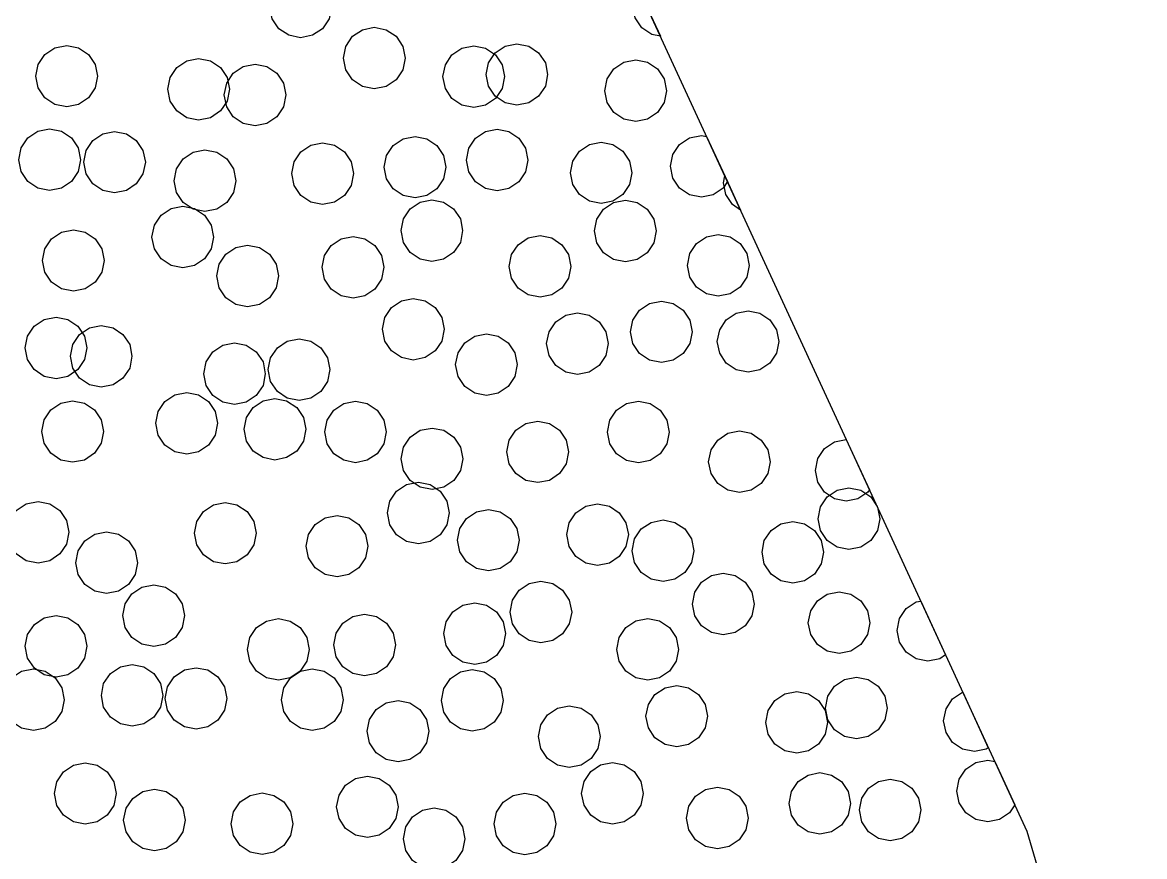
# Model space of a CAD drawing. Header units: millimetres. Extents: x 2 to 154, y 0 to 88.
# Drawn here: x 139.67 to 154.25, y 13.25 to 24.08 of the extents above; entities that cross this region are included whole.
import ezdxf

# ---------------------------------------------------------------- set-up
doc = ezdxf.new("R2010")
doc.units = ezdxf.units.MM
doc.layers.add('BORDER', color=3, linetype='Continuous')

msp = doc.modelspace()

# ---------------------------------------------------------------- linework, layer by layer
for points in [[(143.655, 24.133), (143.569, 24.003), (143.439, 23.917), (143.286, 23.886), (143.133, 23.917), (143.003, 24.003), (142.916, 24.133), (142.886, 24.286), (142.916, 24.439), (143.003, 24.569), (143.133, 24.656), (143.286, 24.686), (143.439, 24.656), (143.569, 24.569), (143.655, 24.439), (143.686, 24.286), (143.655, 24.133)], [(147.959, 23.906), (147.846, 23.928), (147.716, 24.015), (147.63, 24.145), (147.599, 24.298), (147.63, 24.451), (147.676, 24.521), (147.959, 23.906)], [(144.612, 23.468), (144.526, 23.338), (144.396, 23.251), (144.243, 23.221), (144.09, 23.251), (143.96, 23.338), (143.873, 23.468), (143.843, 23.621), (143.873, 23.774), (143.96, 23.904), (144.09, 23.99), (144.243, 24.021), (144.396, 23.99), (144.526, 23.904), (144.612, 23.774), (144.643, 23.621), (144.612, 23.468)], [(140.618, 23.233), (140.531, 23.103), (140.402, 23.017), (140.249, 22.986), (140.096, 23.017), (139.966, 23.103), (139.879, 23.233), (139.849, 23.386), (139.879, 23.539), (139.966, 23.669), (140.096, 23.756), (140.249, 23.786), (140.402, 23.756), (140.531, 23.669), (140.618, 23.539), (140.649, 23.386), (140.618, 23.233)], [(145.905, 23.227), (145.818, 23.098), (145.688, 23.011), (145.535, 22.98), (145.382, 23.011), (145.252, 23.098), (145.166, 23.227), (145.135, 23.38), (145.166, 23.533), (145.252, 23.663), (145.382, 23.75), (145.535, 23.78), (145.688, 23.75), (145.818, 23.663), (145.905, 23.533), (145.935, 23.38), (145.905, 23.227)], [(146.465, 23.255), (146.378, 23.126), (146.249, 23.039), (146.095, 23.008), (145.942, 23.039), (145.813, 23.126), (145.726, 23.255), (145.695, 23.408), (145.726, 23.561), (145.813, 23.691), (145.942, 23.778), (146.095, 23.808), (146.249, 23.778), (146.378, 23.691), (146.465, 23.561), (146.495, 23.408), (146.465, 23.255)], [(142.332, 23.063), (142.245, 22.934), (142.115, 22.847), (141.962, 22.816), (141.809, 22.847), (141.679, 22.934), (141.592, 23.063), (141.562, 23.216), (141.592, 23.37), (141.679, 23.499), (141.809, 23.586), (141.962, 23.616), (142.115, 23.586), (142.245, 23.499), (142.332, 23.37), (142.362, 23.216), (142.332, 23.063)], [(143.065, 22.989), (142.978, 22.859), (142.848, 22.772), (142.695, 22.742), (142.542, 22.772), (142.412, 22.859), (142.326, 22.989), (142.295, 23.142), (142.326, 23.295), (142.412, 23.424), (142.542, 23.511), (142.695, 23.542), (142.848, 23.511), (142.978, 23.424), (143.065, 23.295), (143.095, 23.142), (143.065, 22.989)], [(148.007, 23.045), (147.92, 22.915), (147.791, 22.828), (147.638, 22.798), (147.484, 22.828), (147.355, 22.915), (147.268, 23.045), (147.238, 23.198), (147.268, 23.351), (147.355, 23.481), (147.484, 23.567), (147.638, 23.598), (147.791, 23.567), (147.92, 23.481), (148.007, 23.351), (148.038, 23.198), (148.007, 23.045)], [(140.396, 22.148), (140.309, 22.019), (140.18, 21.932), (140.026, 21.901), (139.873, 21.932), (139.744, 22.019), (139.657, 22.148), (139.626, 22.301), (139.657, 22.455), (139.744, 22.584), (139.873, 22.671), (140.026, 22.701), (140.18, 22.671), (140.309, 22.584), (140.396, 22.455), (140.426, 22.301), (140.396, 22.148)], [(141.239, 22.116), (141.152, 21.986), (141.023, 21.9), (140.87, 21.869), (140.717, 21.9), (140.587, 21.986), (140.5, 22.116), (140.47, 22.269), (140.5, 22.422), (140.587, 22.552), (140.717, 22.639), (140.87, 22.669), (141.023, 22.639), (141.152, 22.552), (141.239, 22.422), (141.27, 22.269), (141.239, 22.116)], [(145.143, 22.051), (145.056, 21.921), (144.926, 21.834), (144.773, 21.804), (144.62, 21.834), (144.49, 21.921), (144.403, 22.051), (144.373, 22.204), (144.403, 22.357), (144.49, 22.487), (144.62, 22.574), (144.773, 22.604), (144.926, 22.574), (145.056, 22.487), (145.143, 22.357), (145.173, 22.204), (145.143, 22.051)], [(146.209, 22.143), (146.122, 22.013), (145.992, 21.927), (145.839, 21.896), (145.686, 21.927), (145.556, 22.013), (145.47, 22.143), (145.439, 22.296), (145.47, 22.449), (145.556, 22.579), (145.686, 22.666), (145.839, 22.696), (145.992, 22.666), (146.122, 22.579), (146.209, 22.449), (146.239, 22.296), (146.209, 22.143)], [(148.83, 22.016), (148.774, 21.932), (148.644, 21.845), (148.491, 21.815), (148.338, 21.845), (148.208, 21.932), (148.121, 22.062), (148.091, 22.215), (148.121, 22.368), (148.208, 22.498), (148.338, 22.584), (148.491, 22.615), (148.56, 22.601), (148.83, 22.016)], [(143.942, 21.966), (143.855, 21.837), (143.725, 21.75), (143.572, 21.72), (143.419, 21.75), (143.29, 21.837), (143.203, 21.966), (143.172, 22.12), (143.203, 22.273), (143.29, 22.402), (143.419, 22.489), (143.572, 22.52), (143.725, 22.489), (143.855, 22.402), (143.942, 22.273), (143.972, 22.12), (143.942, 21.966)], [(147.56, 21.977), (147.473, 21.847), (147.343, 21.761), (147.19, 21.73), (147.037, 21.761), (146.907, 21.847), (146.821, 21.977), (146.79, 22.13), (146.821, 22.283), (146.907, 22.413), (147.037, 22.5), (147.19, 22.53), (147.343, 22.5), (147.473, 22.413), (147.56, 22.283), (147.59, 22.13), (147.56, 21.977)], [(142.413, 21.875), (142.327, 21.745), (142.197, 21.658), (142.044, 21.628), (141.891, 21.658), (141.761, 21.745), (141.674, 21.875), (141.644, 22.028), (141.674, 22.181), (141.761, 22.311), (141.891, 22.398), (142.044, 22.428), (142.197, 22.398), (142.327, 22.311), (142.413, 22.181), (142.444, 22.028), (142.413, 21.875)], [(149, 21.646), (148.894, 21.717), (148.807, 21.847), (148.777, 22), (148.795, 22.092), (149, 21.646)], [(145.361, 21.227), (145.274, 21.097), (145.144, 21.01), (144.991, 20.98), (144.838, 21.01), (144.709, 21.097), (144.622, 21.227), (144.591, 21.38), (144.622, 21.533), (144.709, 21.663), (144.838, 21.749), (144.991, 21.78), (145.144, 21.749), (145.274, 21.663), (145.361, 21.533), (145.391, 21.38), (145.361, 21.227)], [(147.874, 21.222), (147.787, 21.092), (147.657, 21.005), (147.504, 20.975), (147.351, 21.005), (147.222, 21.092), (147.135, 21.222), (147.104, 21.375), (147.135, 21.528), (147.222, 21.658), (147.351, 21.744), (147.504, 21.775), (147.657, 21.744), (147.787, 21.658), (147.874, 21.528), (147.904, 21.375), (147.874, 21.222)], [(142.126, 21.143), (142.039, 21.014), (141.91, 20.927), (141.756, 20.896), (141.603, 20.927), (141.474, 21.014), (141.387, 21.143), (141.356, 21.296), (141.387, 21.45), (141.474, 21.579), (141.603, 21.666), (141.756, 21.696), (141.91, 21.666), (142.039, 21.579), (142.126, 21.45), (142.156, 21.296), (142.126, 21.143)], [(140.705, 20.838), (140.618, 20.708), (140.488, 20.622), (140.335, 20.591), (140.182, 20.622), (140.052, 20.708), (139.966, 20.838), (139.935, 20.991), (139.966, 21.144), (140.052, 21.274), (140.182, 21.361), (140.335, 21.391), (140.488, 21.361), (140.618, 21.274), (140.705, 21.144), (140.735, 20.991), (140.705, 20.838)], [(144.336, 20.751), (144.249, 20.621), (144.12, 20.534), (143.967, 20.504), (143.814, 20.534), (143.684, 20.621), (143.597, 20.751), (143.567, 20.904), (143.597, 21.057), (143.684, 21.187), (143.814, 21.273), (143.967, 21.304), (144.12, 21.273), (144.249, 21.187), (144.336, 21.057), (144.367, 20.904), (144.336, 20.751)], [(146.766, 20.761), (146.679, 20.632), (146.55, 20.545), (146.396, 20.515), (146.243, 20.545), (146.114, 20.632), (146.027, 20.761), (145.996, 20.915), (146.027, 21.068), (146.114, 21.197), (146.243, 21.284), (146.396, 21.315), (146.55, 21.284), (146.679, 21.197), (146.766, 21.068), (146.796, 20.915), (146.766, 20.761)], [(149.081, 20.775), (148.994, 20.646), (148.864, 20.559), (148.711, 20.528), (148.558, 20.559), (148.428, 20.646), (148.342, 20.775), (148.311, 20.928), (148.342, 21.082), (148.428, 21.211), (148.558, 21.298), (148.711, 21.328), (148.864, 21.298), (148.994, 21.211), (149.081, 21.082), (149.111, 20.928), (149.081, 20.775)], [(142.967, 20.638), (142.88, 20.508), (142.751, 20.421), (142.598, 20.391), (142.445, 20.421), (142.315, 20.508), (142.228, 20.638), (142.198, 20.791), (142.228, 20.944), (142.315, 21.074), (142.445, 21.16), (142.598, 21.191), (142.751, 21.16), (142.88, 21.074), (142.967, 20.944), (142.998, 20.791), (142.967, 20.638)], [(145.119, 19.945), (145.032, 19.816), (144.902, 19.729), (144.749, 19.698), (144.596, 19.729), (144.466, 19.816), (144.379, 19.945), (144.349, 20.098), (144.379, 20.251), (144.466, 20.381), (144.596, 20.468), (144.749, 20.498), (144.902, 20.468), (145.032, 20.381), (145.119, 20.251), (145.149, 20.098), (145.119, 19.945)], [(148.342, 19.911), (148.255, 19.782), (148.125, 19.695), (147.972, 19.665), (147.819, 19.695), (147.689, 19.782), (147.602, 19.911), (147.572, 20.065), (147.602, 20.218), (147.689, 20.347), (147.819, 20.434), (147.972, 20.465), (148.125, 20.434), (148.255, 20.347), (148.342, 20.218), (148.372, 20.065), (148.342, 19.911)], [(147.252, 19.759), (147.165, 19.629), (147.035, 19.542), (146.882, 19.512), (146.729, 19.542), (146.599, 19.629), (146.513, 19.759), (146.482, 19.912), (146.513, 20.065), (146.599, 20.195), (146.729, 20.281), (146.882, 20.312), (147.035, 20.281), (147.165, 20.195), (147.252, 20.065), (147.282, 19.912), (147.252, 19.759)], [(149.468, 19.786), (149.381, 19.656), (149.251, 19.569), (149.098, 19.539), (148.945, 19.569), (148.815, 19.656), (148.729, 19.786), (148.698, 19.939), (148.729, 20.092), (148.815, 20.221), (148.945, 20.308), (149.098, 20.339), (149.251, 20.308), (149.381, 20.221), (149.468, 20.092), (149.498, 19.939), (149.468, 19.786)], [(140.48, 19.703), (140.393, 19.573), (140.263, 19.486), (140.11, 19.456), (139.957, 19.486), (139.827, 19.573), (139.741, 19.703), (139.71, 19.856), (139.741, 20.009), (139.827, 20.139), (139.957, 20.225), (140.11, 20.256), (140.263, 20.225), (140.393, 20.139), (140.48, 20.009), (140.51, 19.856), (140.48, 19.703)], [(141.066, 19.594), (140.979, 19.464), (140.85, 19.377), (140.696, 19.347), (140.543, 19.377), (140.414, 19.464), (140.327, 19.594), (140.296, 19.747), (140.327, 19.9), (140.414, 20.03), (140.543, 20.116), (140.696, 20.147), (140.85, 20.116), (140.979, 20.03), (141.066, 19.9), (141.096, 19.747), (141.066, 19.594)], [(143.636, 19.42), (143.549, 19.29), (143.42, 19.203), (143.266, 19.173), (143.113, 19.203), (142.984, 19.29), (142.897, 19.42), (142.866, 19.573), (142.897, 19.726), (142.984, 19.855), (143.113, 19.942), (143.266, 19.973), (143.42, 19.942), (143.549, 19.855), (143.636, 19.726), (143.666, 19.573), (143.636, 19.42)], [(146.07, 19.486), (145.983, 19.356), (145.853, 19.269), (145.7, 19.239), (145.547, 19.269), (145.417, 19.356), (145.331, 19.486), (145.3, 19.639), (145.331, 19.792), (145.417, 19.922), (145.547, 20.009), (145.7, 20.039), (145.853, 20.009), (145.983, 19.922), (146.07, 19.792), (146.1, 19.639), (146.07, 19.486)], [(142.798, 19.368), (142.711, 19.238), (142.581, 19.151), (142.428, 19.121), (142.275, 19.151), (142.145, 19.238), (142.059, 19.368), (142.028, 19.521), (142.059, 19.674), (142.145, 19.804), (142.275, 19.89), (142.428, 19.921), (142.581, 19.89), (142.711, 19.804), (142.798, 19.674), (142.828, 19.521), (142.798, 19.368)], [(142.177, 18.723), (142.09, 18.594), (141.96, 18.507), (141.807, 18.476), (141.654, 18.507), (141.524, 18.594), (141.438, 18.723), (141.407, 18.876), (141.438, 19.03), (141.524, 19.159), (141.654, 19.246), (141.807, 19.276), (141.96, 19.246), (142.09, 19.159), (142.177, 19.03), (142.207, 18.876), (142.177, 18.723)], [(140.695, 18.616), (140.608, 18.486), (140.479, 18.399), (140.325, 18.369), (140.172, 18.399), (140.043, 18.486), (139.956, 18.616), (139.925, 18.769), (139.956, 18.922), (140.043, 19.052), (140.172, 19.138), (140.325, 19.169), (140.479, 19.138), (140.608, 19.052), (140.695, 18.922), (140.725, 18.769), (140.695, 18.616)], [(143.322, 18.646), (143.235, 18.516), (143.105, 18.43), (142.952, 18.399), (142.799, 18.43), (142.669, 18.516), (142.583, 18.646), (142.552, 18.799), (142.583, 18.952), (142.669, 19.082), (142.799, 19.169), (142.952, 19.199), (143.105, 19.169), (143.235, 19.082), (143.322, 18.952), (143.352, 18.799), (143.322, 18.646)], [(144.369, 18.611), (144.282, 18.481), (144.152, 18.395), (143.999, 18.364), (143.846, 18.395), (143.716, 18.481), (143.629, 18.611), (143.599, 18.764), (143.629, 18.917), (143.716, 19.047), (143.846, 19.134), (143.999, 19.164), (144.152, 19.134), (144.282, 19.047), (144.369, 18.917), (144.399, 18.764), (144.369, 18.611)], [(148.043, 18.61), (147.957, 18.48), (147.827, 18.393), (147.674, 18.363), (147.521, 18.393), (147.391, 18.48), (147.304, 18.61), (147.274, 18.763), (147.304, 18.916), (147.391, 19.046), (147.521, 19.132), (147.674, 19.163), (147.827, 19.132), (147.957, 19.046), (148.043, 18.916), (148.074, 18.763), (148.043, 18.61)], [(145.364, 18.262), (145.277, 18.132), (145.147, 18.046), (144.994, 18.015), (144.841, 18.046), (144.711, 18.132), (144.624, 18.262), (144.594, 18.415), (144.624, 18.568), (144.711, 18.698), (144.841, 18.785), (144.994, 18.815), (145.147, 18.785), (145.277, 18.698), (145.364, 18.568), (145.394, 18.415), (145.364, 18.262)], [(146.735, 18.351), (146.649, 18.222), (146.519, 18.135), (146.366, 18.105), (146.213, 18.135), (146.083, 18.222), (145.996, 18.351), (145.966, 18.505), (145.996, 18.658), (146.083, 18.787), (146.213, 18.874), (146.366, 18.905), (146.519, 18.874), (146.649, 18.787), (146.735, 18.658), (146.766, 18.505), (146.735, 18.351)], [(149.356, 18.223), (149.269, 18.094), (149.139, 18.007), (148.986, 17.977), (148.833, 18.007), (148.704, 18.094), (148.617, 18.223), (148.586, 18.377), (148.617, 18.53), (148.704, 18.659), (148.833, 18.746), (148.986, 18.777), (149.139, 18.746), (149.269, 18.659), (149.356, 18.53), (149.386, 18.377), (149.356, 18.223)], [(150.675, 18.011), (150.655, 17.982), (150.525, 17.895), (150.372, 17.865), (150.219, 17.895), (150.089, 17.982), (150.002, 18.112), (149.972, 18.265), (150.002, 18.418), (150.089, 18.547), (150.219, 18.634), (150.372, 18.665), (150.374, 18.664), (150.675, 18.011)], [(145.186, 17.558), (145.099, 17.429), (144.969, 17.342), (144.816, 17.311), (144.663, 17.342), (144.533, 17.429), (144.447, 17.558), (144.416, 17.711), (144.447, 17.864), (144.533, 17.994), (144.663, 18.081), (144.816, 18.111), (144.969, 18.081), (145.099, 17.994), (145.186, 17.864), (145.216, 17.711), (145.186, 17.558)], [(150.778, 17.787), (150.808, 17.637), (150.778, 17.484), (150.691, 17.354), (150.561, 17.267), (150.408, 17.237), (150.255, 17.267), (150.125, 17.354), (150.039, 17.484), (150.008, 17.637), (150.039, 17.79), (150.125, 17.919), (150.255, 18.006), (150.408, 18.037), (150.561, 18.006), (150.691, 17.919), (150.775, 17.793), (150.778, 17.787)], [(140.246, 17.307), (140.159, 17.178), (140.029, 17.091), (139.876, 17.06), (139.723, 17.091), (139.593, 17.178), (139.506, 17.307), (139.476, 17.46), (139.506, 17.614), (139.593, 17.743), (139.723, 17.83), (139.876, 17.86), (140.029, 17.83), (140.159, 17.743), (140.246, 17.614), (140.276, 17.46), (140.246, 17.307)], [(142.677, 17.295), (142.59, 17.165), (142.46, 17.078), (142.307, 17.048), (142.154, 17.078), (142.024, 17.165), (141.938, 17.295), (141.907, 17.448), (141.938, 17.601), (142.024, 17.73), (142.154, 17.817), (142.307, 17.848), (142.46, 17.817), (142.59, 17.73), (142.677, 17.601), (142.707, 17.448), (142.677, 17.295)], [(147.512, 17.277), (147.425, 17.147), (147.296, 17.06), (147.143, 17.03), (146.989, 17.06), (146.86, 17.147), (146.773, 17.277), (146.743, 17.43), (146.773, 17.583), (146.86, 17.713), (146.989, 17.799), (147.143, 17.83), (147.296, 17.799), (147.425, 17.713), (147.512, 17.583), (147.543, 17.43), (147.512, 17.277)], [(144.129, 17.127), (144.042, 16.997), (143.912, 16.911), (143.759, 16.88), (143.606, 16.911), (143.476, 16.997), (143.39, 17.127), (143.359, 17.28), (143.39, 17.433), (143.476, 17.563), (143.606, 17.65), (143.759, 17.68), (143.912, 17.65), (144.042, 17.563), (144.129, 17.433), (144.159, 17.28), (144.129, 17.127)], [(146.095, 17.205), (146.008, 17.075), (145.878, 16.988), (145.725, 16.958), (145.572, 16.988), (145.442, 17.075), (145.356, 17.205), (145.325, 17.358), (145.356, 17.511), (145.442, 17.641), (145.572, 17.727), (145.725, 17.758), (145.878, 17.727), (146.008, 17.641), (146.095, 17.511), (146.125, 17.358), (146.095, 17.205)], [(148.363, 17.067), (148.276, 16.937), (148.146, 16.85), (147.993, 16.82), (147.84, 16.85), (147.711, 16.937), (147.624, 17.067), (147.593, 17.22), (147.624, 17.373), (147.711, 17.503), (147.84, 17.589), (147.993, 17.62), (148.146, 17.589), (148.276, 17.503), (148.363, 17.373), (148.393, 17.22), (148.363, 17.067)], [(150.048, 17.048), (149.961, 16.918), (149.832, 16.831), (149.679, 16.801), (149.525, 16.831), (149.396, 16.918), (149.309, 17.048), (149.279, 17.201), (149.309, 17.354), (149.396, 17.484), (149.525, 17.57), (149.679, 17.601), (149.832, 17.57), (149.961, 17.484), (150.048, 17.354), (150.079, 17.201), (150.048, 17.048)], [(141.136, 16.911), (141.049, 16.782), (140.919, 16.695), (140.766, 16.664), (140.613, 16.695), (140.483, 16.782), (140.397, 16.911), (140.366, 17.064), (140.397, 17.218), (140.483, 17.347), (140.613, 17.434), (140.766, 17.464), (140.919, 17.434), (141.049, 17.347), (141.136, 17.218), (141.166, 17.064), (141.136, 16.911)], [(149.145, 16.375), (149.059, 16.245), (148.929, 16.158), (148.776, 16.128), (148.623, 16.158), (148.493, 16.245), (148.406, 16.375), (148.376, 16.528), (148.406, 16.681), (148.493, 16.811), (148.623, 16.898), (148.776, 16.928), (148.929, 16.898), (149.059, 16.811), (149.145, 16.681), (149.176, 16.528), (149.145, 16.375)], [(141.748, 16.224), (141.661, 16.094), (141.532, 16.007), (141.379, 15.977), (141.226, 16.007), (141.096, 16.094), (141.009, 16.224), (140.979, 16.377), (141.009, 16.53), (141.096, 16.66), (141.226, 16.747), (141.379, 16.777), (141.532, 16.747), (141.661, 16.66), (141.748, 16.53), (141.779, 16.377), (141.748, 16.224)], [(146.776, 16.27), (146.689, 16.141), (146.56, 16.054), (146.407, 16.023), (146.253, 16.054), (146.124, 16.141), (146.037, 16.27), (146.007, 16.423), (146.037, 16.577), (146.124, 16.706), (146.253, 16.793), (146.407, 16.823), (146.56, 16.793), (146.689, 16.706), (146.776, 16.577), (146.807, 16.423), (146.776, 16.27)], [(150.65, 16.132), (150.563, 16.002), (150.434, 15.915), (150.28, 15.885), (150.127, 15.915), (149.998, 16.002), (149.911, 16.132), (149.88, 16.285), (149.911, 16.438), (149.998, 16.568), (150.127, 16.654), (150.28, 16.685), (150.434, 16.654), (150.563, 16.568), (150.65, 16.438), (150.68, 16.285), (150.65, 16.132)], [(145.917, 15.991), (145.83, 15.861), (145.7, 15.774), (145.547, 15.744), (145.394, 15.774), (145.264, 15.861), (145.178, 15.991), (145.147, 16.144), (145.178, 16.297), (145.264, 16.427), (145.394, 16.513), (145.547, 16.544), (145.7, 16.513), (145.83, 16.427), (145.917, 16.297), (145.947, 16.144), (145.917, 15.991)], [(151.663, 15.867), (151.587, 15.816), (151.433, 15.785), (151.28, 15.816), (151.151, 15.902), (151.064, 16.032), (151.033, 16.185), (151.064, 16.338), (151.151, 16.468), (151.28, 16.555), (151.34, 16.567), (151.663, 15.867)], [(140.48, 15.826), (140.393, 15.696), (140.264, 15.609), (140.11, 15.579), (139.957, 15.609), (139.828, 15.696), (139.741, 15.826), (139.71, 15.979), (139.741, 16.132), (139.828, 16.262), (139.957, 16.349), (140.11, 16.379), (140.264, 16.349), (140.393, 16.262), (140.48, 16.132), (140.51, 15.979), (140.48, 15.826)], [(143.367, 15.785), (143.28, 15.655), (143.15, 15.568), (142.997, 15.538), (142.844, 15.568), (142.714, 15.655), (142.627, 15.785), (142.597, 15.938), (142.627, 16.091), (142.714, 16.221), (142.844, 16.307), (142.997, 16.338), (143.15, 16.307), (143.28, 16.221), (143.367, 16.091), (143.397, 15.938), (143.367, 15.785)], [(144.487, 15.843), (144.4, 15.713), (144.27, 15.626), (144.117, 15.596), (143.964, 15.626), (143.834, 15.713), (143.748, 15.843), (143.717, 15.996), (143.748, 16.149), (143.834, 16.279), (143.964, 16.365), (144.117, 16.396), (144.27, 16.365), (144.4, 16.279), (144.487, 16.149), (144.517, 15.996), (144.487, 15.843)], [(148.163, 15.785), (148.076, 15.656), (147.947, 15.569), (147.794, 15.538), (147.641, 15.569), (147.511, 15.656), (147.424, 15.785), (147.394, 15.938), (147.424, 16.091), (147.511, 16.221), (147.641, 16.308), (147.794, 16.338), (147.947, 16.308), (148.076, 16.221), (148.163, 16.091), (148.194, 15.938), (148.163, 15.785)], [(141.467, 15.188), (141.381, 15.058), (141.251, 14.971), (141.098, 14.941), (140.945, 14.971), (140.815, 15.058), (140.728, 15.188), (140.698, 15.341), (140.728, 15.494), (140.815, 15.624), (140.945, 15.71), (141.098, 15.741), (141.251, 15.71), (141.381, 15.624), (141.467, 15.494), (141.498, 15.341), (141.467, 15.188)], [(140.186, 15.132), (140.099, 15.002), (139.969, 14.915), (139.816, 14.885), (139.663, 14.915), (139.533, 15.002), (139.447, 15.132), (139.416, 15.285), (139.447, 15.438), (139.533, 15.567), (139.663, 15.654), (139.816, 15.685), (139.969, 15.654), (140.099, 15.567), (140.186, 15.438), (140.216, 15.285), (140.186, 15.132)], [(142.298, 15.148), (142.212, 15.018), (142.082, 14.932), (141.929, 14.901), (141.776, 14.932), (141.646, 15.018), (141.559, 15.148), (141.529, 15.301), (141.559, 15.454), (141.646, 15.584), (141.776, 15.671), (141.929, 15.701), (142.082, 15.671), (142.212, 15.584), (142.298, 15.454), (142.329, 15.301), (142.298, 15.148)], [(143.807, 15.132), (143.721, 15.003), (143.591, 14.916), (143.438, 14.885), (143.285, 14.916), (143.155, 15.003), (143.068, 15.132), (143.038, 15.285), (143.068, 15.439), (143.155, 15.568), (143.285, 15.655), (143.438, 15.685), (143.591, 15.655), (143.721, 15.568), (143.807, 15.439), (143.838, 15.285), (143.807, 15.132)], [(145.886, 15.123), (145.799, 14.993), (145.669, 14.906), (145.516, 14.876), (145.363, 14.906), (145.234, 14.993), (145.147, 15.123), (145.116, 15.276), (145.147, 15.429), (145.234, 15.559), (145.363, 15.645), (145.516, 15.676), (145.669, 15.645), (145.799, 15.559), (145.886, 15.429), (145.916, 15.276), (145.886, 15.123)], [(148.542, 14.918), (148.455, 14.788), (148.325, 14.701), (148.172, 14.671), (148.019, 14.701), (147.889, 14.788), (147.803, 14.918), (147.772, 15.071), (147.803, 15.224), (147.889, 15.354), (148.019, 15.44), (148.172, 15.471), (148.325, 15.44), (148.455, 15.354), (148.542, 15.224), (148.572, 15.071), (148.542, 14.918)], [(150.875, 15.023), (150.788, 14.893), (150.658, 14.807), (150.505, 14.776), (150.352, 14.807), (150.222, 14.893), (150.136, 15.023), (150.105, 15.176), (150.136, 15.329), (150.222, 15.459), (150.352, 15.546), (150.505, 15.576), (150.658, 15.546), (150.788, 15.459), (150.875, 15.329), (150.905, 15.176), (150.875, 15.023)], [(150.1, 14.837), (150.013, 14.707), (149.883, 14.621), (149.73, 14.59), (149.577, 14.621), (149.447, 14.707), (149.361, 14.837), (149.33, 14.99), (149.361, 15.143), (149.447, 15.273), (149.577, 15.36), (149.73, 15.39), (149.883, 15.36), (150.013, 15.273), (150.1, 15.143), (150.13, 14.99), (150.1, 14.837)], [(152.218, 14.66), (152.191, 14.642), (152.038, 14.612), (151.885, 14.642), (151.755, 14.729), (151.669, 14.859), (151.638, 15.012), (151.669, 15.165), (151.755, 15.295), (151.885, 15.381), (151.886, 15.382), (152.218, 14.66)], [(144.922, 14.723), (144.835, 14.593), (144.705, 14.506), (144.552, 14.476), (144.399, 14.506), (144.269, 14.593), (144.183, 14.723), (144.152, 14.876), (144.183, 15.029), (144.269, 15.158), (144.399, 15.245), (144.552, 15.276), (144.705, 15.245), (144.835, 15.158), (144.922, 15.029), (144.952, 14.876), (144.922, 14.723)], [(147.146, 14.652), (147.059, 14.522), (146.929, 14.435), (146.776, 14.405), (146.623, 14.435), (146.494, 14.522), (146.407, 14.652), (146.376, 14.805), (146.407, 14.958), (146.494, 15.088), (146.623, 15.175), (146.776, 15.205), (146.929, 15.175), (147.059, 15.088), (147.146, 14.958), (147.176, 14.805), (147.146, 14.652)], [(140.859, 13.912), (140.772, 13.783), (140.642, 13.696), (140.489, 13.666), (140.336, 13.696), (140.206, 13.783), (140.12, 13.912), (140.089, 14.066), (140.12, 14.219), (140.206, 14.348), (140.336, 14.435), (140.489, 14.466), (140.642, 14.435), (140.772, 14.348), (140.859, 14.219), (140.889, 14.066), (140.859, 13.912)], [(147.706, 13.915), (147.619, 13.786), (147.49, 13.699), (147.336, 13.668), (147.183, 13.699), (147.054, 13.786), (146.967, 13.915), (146.936, 14.068), (146.967, 14.221), (147.054, 14.351), (147.183, 14.438), (147.336, 14.468), (147.49, 14.438), (147.619, 14.351), (147.706, 14.221), (147.736, 14.068), (147.706, 13.915)], [(152.561, 13.917), (152.493, 13.816), (152.364, 13.729), (152.211, 13.698), (152.058, 13.729), (151.928, 13.816), (151.841, 13.945), (151.811, 14.098), (151.841, 14.251), (151.928, 14.381), (152.058, 14.468), (152.211, 14.498), (152.301, 14.48), (152.561, 13.917)], [(144.524, 13.74), (144.437, 13.61), (144.307, 13.523), (144.154, 13.493), (144.001, 13.523), (143.871, 13.61), (143.785, 13.74), (143.754, 13.893), (143.785, 14.046), (143.871, 14.176), (144.001, 14.263), (144.154, 14.293), (144.307, 14.263), (144.437, 14.176), (144.524, 14.046), (144.554, 13.893), (144.524, 13.74)], [(150.399, 13.784), (150.312, 13.654), (150.183, 13.567), (150.03, 13.537), (149.877, 13.567), (149.747, 13.654), (149.66, 13.784), (149.63, 13.937), (149.66, 14.09), (149.747, 14.22), (149.877, 14.306), (150.03, 14.337), (150.183, 14.306), (150.312, 14.22), (150.399, 14.09), (150.43, 13.937), (150.399, 13.784)], [(149.069, 13.594), (148.982, 13.464), (148.853, 13.377), (148.7, 13.347), (148.546, 13.377), (148.417, 13.464), (148.33, 13.594), (148.3, 13.747), (148.33, 13.9), (148.417, 14.03), (148.546, 14.117), (148.7, 14.147), (148.853, 14.117), (148.982, 14.03), (149.069, 13.9), (149.1, 13.747), (149.069, 13.594)], [(151.313, 13.7), (151.226, 13.57), (151.096, 13.483), (150.943, 13.453), (150.79, 13.483), (150.66, 13.57), (150.574, 13.7), (150.543, 13.853), (150.574, 14.006), (150.66, 14.135), (150.79, 14.222), (150.943, 14.253), (151.096, 14.222), (151.226, 14.135), (151.313, 14.006), (151.343, 13.853), (151.313, 13.7)], [(141.758, 13.568), (141.671, 13.438), (141.541, 13.351), (141.388, 13.321), (141.235, 13.351), (141.105, 13.438), (141.019, 13.568), (140.988, 13.721), (141.019, 13.874), (141.105, 14.003), (141.235, 14.09), (141.388, 14.121), (141.541, 14.09), (141.671, 14.003), (141.758, 13.874), (141.788, 13.721), (141.758, 13.568)], [(143.155, 13.52), (143.068, 13.39), (142.938, 13.303), (142.785, 13.273), (142.632, 13.303), (142.503, 13.39), (142.416, 13.52), (142.385, 13.673), (142.416, 13.826), (142.503, 13.956), (142.632, 14.042), (142.785, 14.073), (142.938, 14.042), (143.068, 13.956), (143.155, 13.826), (143.185, 13.673), (143.155, 13.52)], [(146.57, 13.518), (146.483, 13.388), (146.354, 13.301), (146.2, 13.271), (146.047, 13.301), (145.918, 13.388), (145.831, 13.518), (145.8, 13.671), (145.831, 13.824), (145.918, 13.954), (146.047, 14.04), (146.2, 14.071), (146.354, 14.04), (146.483, 13.954), (146.57, 13.824), (146.6, 13.671), (146.57, 13.518)], [(145.391, 13.326), (145.304, 13.197), (145.174, 13.11), (145.021, 13.079), (144.868, 13.11), (144.738, 13.197), (144.652, 13.326), (144.621, 13.479), (144.652, 13.632), (144.738, 13.762), (144.868, 13.849), (145.021, 13.879), (145.174, 13.849), (145.304, 13.762), (145.391, 13.632), (145.421, 13.479), (145.391, 13.326)]]:
    msp.add_lwpolyline(points, close=True)
at = {"layer": 'BORDER'}
msp.add_lwpolyline([(135.758, 46.94), (139.65, 38.877), (147.018, 25.948), (152.718, 13.575), (154.108, 8.849), (154.248, 6.207), (153.83, 5.234), (152.093, 3.913), (148.339, 2.94), (124.428, 0.021), (121.647, 0.021), (120.396, 0.716), (119.353, 1.759), (118.241, 4.261), (99.891, 50.416)], dxfattribs=at)

doc.saveas('drawing.dxf')
